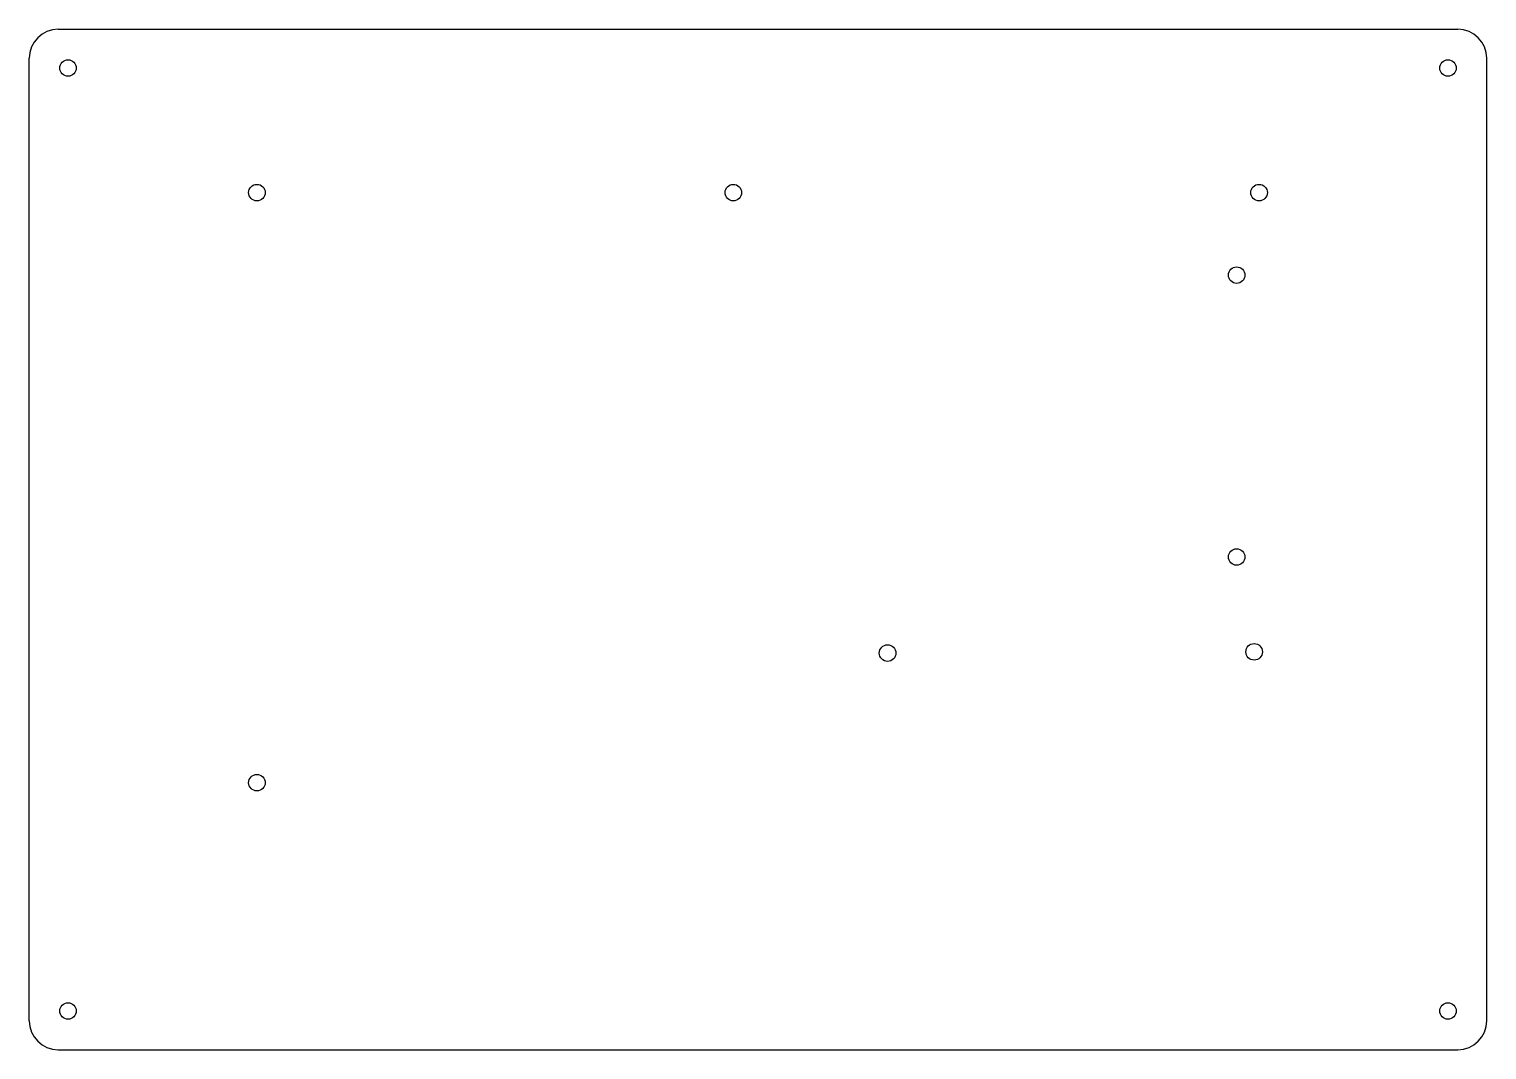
# Model space of a CAD drawing. Header units: millimetres. Extents: x 0 to 300, y 0 to 210.
import ezdxf

# ---------------------------------------------------------------- set-up
doc = ezdxf.new("R2010")
doc.units = ezdxf.units.MM

msp = doc.modelspace()

# ---------------------------------------------------------------- linework, layer by layer
at = {"layer": 'CUT'}
for p, q in [((6, 210), (294, 210)), ((0, 6), (0, 204)), ((300, 6), (300, 204)), ((6, 0), (294, 0))]:
    msp.add_line(p, q, dxfattribs=at)
for centre in [(8, 202), (292, 202), (46.876, 176.374), (144.92, 176.374), (253.124, 176.374), (248.507, 159.4), (248.507, 101.4), (176.67, 81.632), (252.108, 81.886), (46.876, 54.962), (8, 8), (292, 8)]:
    msp.add_circle(centre, 1.7, dxfattribs=at)
for centre, start, end in [((6, 204), 90, 180), ((294, 204), 0, 90), ((6, 6), 180, 270), ((294, 6), 270, 360)]:
    msp.add_arc(centre, 6, start, end, dxfattribs=at)

doc.saveas('drawing.dxf')
